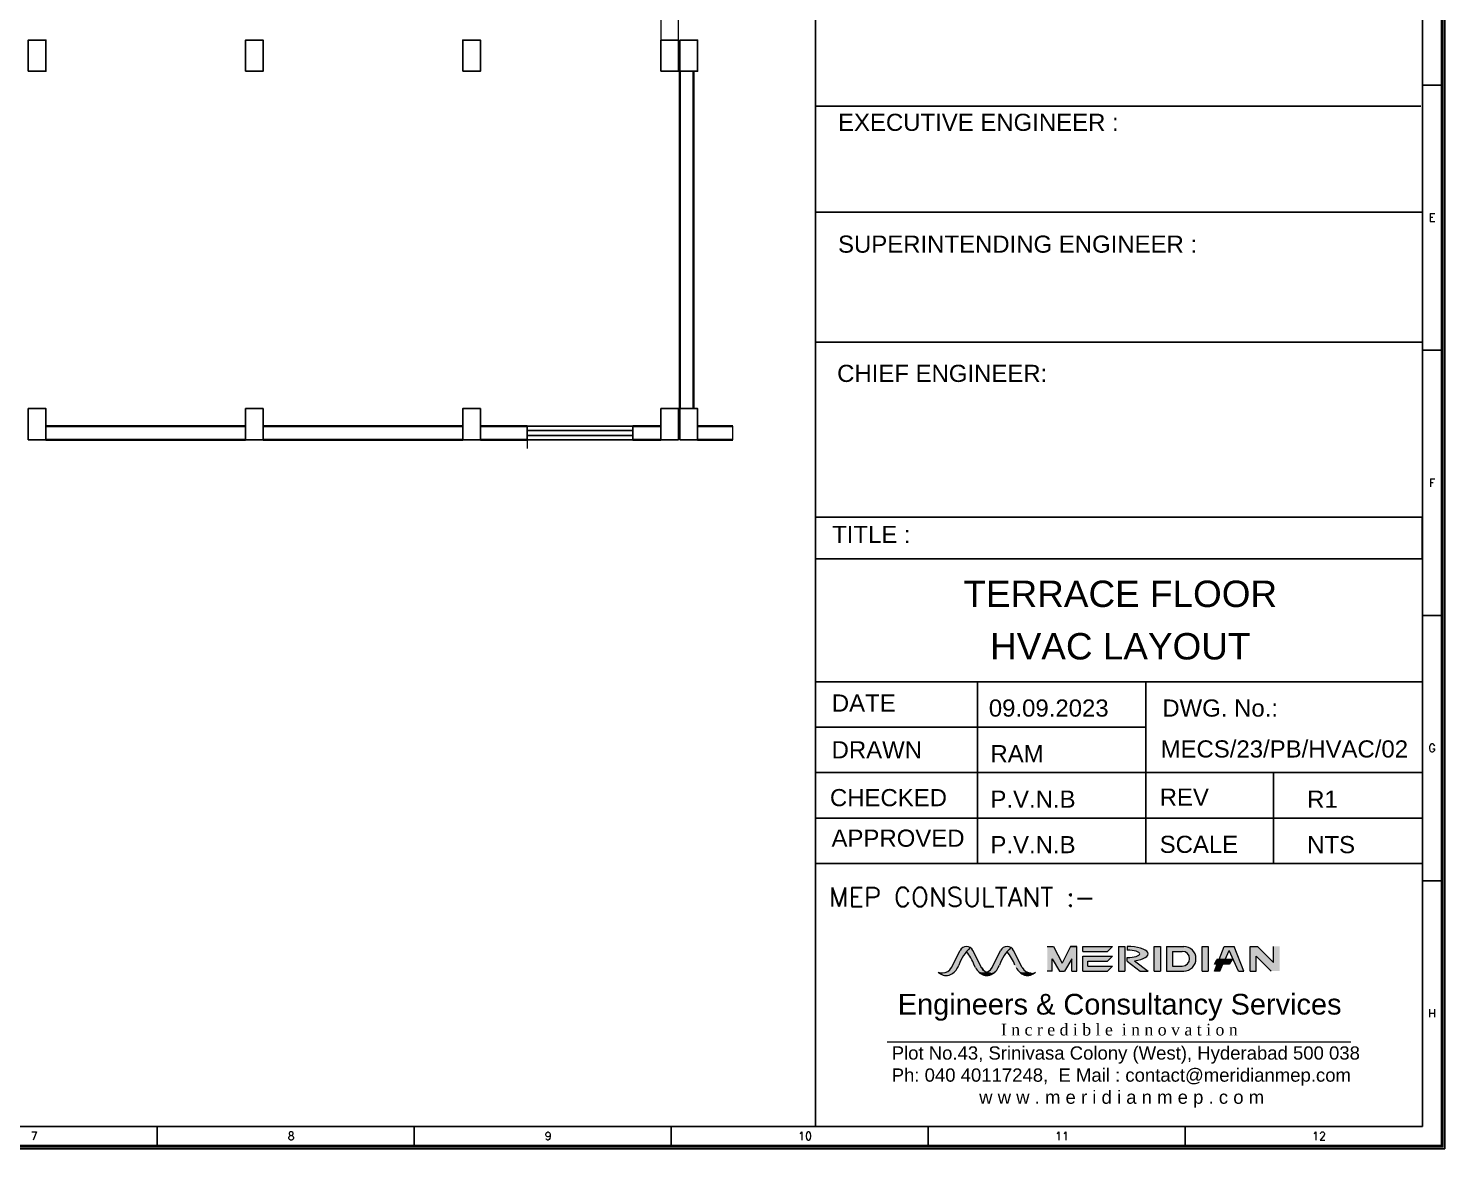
# Model space of a CAD drawing. Header units: millimetres. Extents: x 1327414 to 2124380, y -346496 to -91575.
# Drawn here: x 1408964 to 1433091, y -218163 to -199073 of the extents above; entities that cross this region are included whole.
import ezdxf
from ezdxf.enums import TextEntityAlignment as Align

# ---------------------------------------------------------------- set-up
doc = ezdxf.new("R2010")
doc.units = ezdxf.units.MM
doc.header["$LTSCALE"] = 600
doc.header["$MEASUREMENT"] = 0
doc.linetypes.add('Hidden 2mm', pattern=[3, 2, -0.9999999999999999])
for name, color, linetype, lineweight in [('AHU-N Ducting', 30, 'Continuous', 0), ('D.F', 251, 'Continuous', 5), ('FURNITURE WALL', 8, 'Continuous', 0), ('P-Wall', 8, 'Continuous', 35)]:
    doc.layers.add(name, color=color, linetype=linetype, lineweight=lineweight)
doc.layers.add('AREA', color=193, linetype='Continuous', plot=False)
for name, color, linetype in [('col', 5, 'Continuous'), ('TITLE', 7, 'Continuous'), ('wall', 1, 'Continuous'), ('Window', 4, 'Continuous')]:
    doc.layers.add(name, color=color, linetype=linetype)
doc.styles.add('ARIAL', font='')
doc.styles.add('IRFAN', font='romans.shx')
doc.styles.add('ROMANS', font='romans.shx')
doc.styles.get('ARIAL').set_extended_font_data('Arial')

# ---------------------------------------------------------------- blocks, each defined once
blk = doc.blocks.new('W1800')
at = {"layer": 'wall', "color": 7}
for p, q in [((-1.030130079016089e-07, -57.50000000000001), (-1.030130079016089e-07, 172.500000101747)), ((1800, 172.500000101747), (1800, -57.49999999999999))]:
    blk.add_line(p, q, dxfattribs=at)
at = {"layer": 'Window'}
for p, q in [((-1.030130079016089e-07, 172.500000101747), (1800, 172.500000101747)), ((-1.030130079016089e-07, 97.50000010174698), (1800, 97.50000010174698)), ((1800, 17.50000000000001), (-1.030130084937279e-07, 17.50000000000001)), ((1800, -57.49999999999999), (-1.030130079016089e-07, -57.49999999999999))]:
    blk.add_line(p, q, dxfattribs=at)
blk = doc.blocks.new('A$C66962185')
at = {"layer": 'TITLE'}
for q in [(360.7044688029871, -140930.6600881589), (2.142495829925183, -141176.0335827269)]:
    blk.add_line((360.7044688029871, -141176.0335827269), q, dxfattribs=at)
at = {"layer": 'TITLE', "color": 7}
for p, q in [((363, -141053.3468354429), (360.7044688029871, -141053.3468354429)), ((363, -141084.5924050632), (360.7044688029871, -141084.5924050632)), ((363, -141115.8379746834), (360.7044688029871, -141115.8379746834)), ((363, -141147.0835443037), (360.7044688029871, -141147.0835443037))]:
    blk.add_line(p, q, dxfattribs=at)
at = {"layer": 'TITLE', "color": 0}
for p, q in [((211.6862352637189, -141178.3291139239), (211.6862352637189, -141176.0335827269)), ((241.9489882109702, -141178.3291139239), (241.9489882109702, -141176.0335827269)), ((272.211741158233, -141178.3291139239), (272.211741158233, -141176.0335827269)), ((302.4744941054859, -141178.3291139239), (302.4744941054859, -141176.0335827269)), ((332.7372470527388, -141178.3291139239), (332.7372470527388, -141176.0335827269))]:
    blk.add_line(p, q, dxfattribs=at)
at = {"layer": 'TITLE', "color": 7, "const_width": 0.3550222037433294}
blk.add_lwpolyline([(363, -140928.3645569619), (363, -141178.3291139239), (0, -141178.3291139239), (0, -140928.3645569619)], close=True, dxfattribs=at)
at = {"layer": 'TITLE', "color": 7, "style": 'ROMANS'}
for s, p in [('E', (361.8279625197122, -141068.9448778715)), ('F', (361.8279625197122, -141100.1904474917)), ('G', (361.8279625197122, -141131.436017112)), ('H', (361.8279625197122, -141162.6815867322))]:
    blk.add_text(s, height=0.9515322989103907, dxfattribs=at).set_placement(p, align=Align.MIDDLE)
at = {"layer": 'TITLE', "color": 0, "style": 'ROMANS'}
for s, p in [('7', (197.2001258680918, -141177.1468621627)), ('8', (227.4628788153447, -141177.1468621627)), ('9', (257.7256317626059, -141177.1468621627)), ('10', (287.9883847098687, -141177.1468621627)), ('11', (318.2511376571216, -141177.1468621627)), ('12', (348.5138906043745, -141177.1468621627))]:
    blk.add_text(s, height=0.9515322989103907, dxfattribs=at).set_placement(p, align=Align.MIDDLE)
blk = doc.blocks.new('MECS')
at = {"layer": 'AHU-N Ducting', "lineweight": 0}
for color, points in [(160, [(0.5134121462452396, 0.9090535810691411, -0.2553419212210949), (0.5145768996701445, 0.912287291370199, -0.04684726477479713), (0.5216573496010881, 0.9294547023055619, -0.0266540477767965), (0.5336342063745128, 0.9523017867876555, -0.06718534236503344), (0.5556565003610188, 0.9834757225398514, -0.02764109542233903), (0.5738745622465666, 1.003062886091293), (0.5766256133007953, 1.006020680794153, 0.1721363590096927), (0.5505140324168423, 1.011612092831704, 0.2473140975325899), (0.5199152673609156, 0.990002997602848), (0.4721895616269332, 0.8959762340672447, -0.01800133279282137), (0.4702329186293511, 0.8924425501871536, -0.0319182612438929), (0.4661593275680615, 0.8865579408482758, -0.1070633264031905), (0.4578792062891825, 0.878103115775042, -0.06872213656597184), (0.4448145115283366, 0.8700396566532579, -0.1100815216467921), (0.4328884929311516, 0.8662964673627914, -0.04816773781383483), (0.4221518354338086, 0.8652597410154012, -0.2553419212163173), (0.4220358712937212, 0.8652596211915509, -0.1055217205860978), (0.4103804133107057, 0.8664834367568037, -0.05287384099970888), (0.3991274403419439, 0.8701487347559893, 0.0505486080439634), (0.4093426809361326, 0.8618595423592463, 0.1587901785350478), (0.4483361824497781, 0.8512470793146013, 0.02557253404743324), (0.4549705379184891, 0.8519151542827459, 0.05690113489080228), (0.4703863626932994, 0.8580222609840502, 0.0761280745923816), (0.4928284065502248, 0.8754018488679505, 0.05635508372328828), (0.5070302214118503, 0.8948318576810209)]), (150, [(0.5738745622465666, 1.003062886091293), (0.5556565003610187, 0.9834757225398514, -0.08871706839119002), (0.5985678696283647, 0.909053581069051), (0.606061486380822, 0.89483185768066, 0.0908047400681293), (0.6258840872999482, 0.8691652436534564, 0.09462166198594976), (0.6465687088664405, 0.8652597410154012, 0.09762620718751994), (0.6678649370783271, 0.8694578930597028, -0.1798615287096684), (0.6391234390957357, 0.8959762340672447), (0.5913977333575124, 0.9900029976114197, 0.1368225701357631), (0.5768519750966854, 1.005880687949675, 0.004232813224578386)]), (160, [(0.7385117872205167, 0.909053581069051, -0.2553419212210942), (0.7396765406437975, 0.9122872913701989, -0.04684726481615809), (0.7467569905745608, 0.9294547023055619, -0.02665404768153145), (0.7587338473479852, 0.9523017867876555, -0.06718534234561138), (0.7807561413347619, 0.9834757225398514, -0.02764109536567368), (0.7989742032197685, 1.003062886091293), (0.8017252542742679, 1.006020680794153, 0.1721363590409367), (0.7756136733902246, 1.011612092831704, 0.2473140974765855), (0.745014908334659, 0.990002997602848), (0.6972892026003155, 0.8959762340672448, -0.01800133322272931), (0.6953325596030944, 0.8924425501871536, -0.03191826041987842), (0.6912589685412633, 0.8865579408482758, -0.1070633264490754), (0.682978847262655, 0.878103115775042, -0.06872213649296112), (0.6699141525020799, 0.8700396566532579, -0.1100815216296278), (0.6579881339048046, 0.8662964673627914, -0.04816773779806645), (0.6472514764075519, 0.8652597410154012, -0.255341921221943), (0.6471355122674645, 0.8652596211915509, -0.1055217205828272), (0.6354800542840878, 0.8664834367568037, -0.05287384108011227), (0.6242270813156874, 0.8701487347559893, 0.05054860803605642), (0.6344423219093345, 0.8618595423592463, 0.1587901785338139), (0.6734358234232507, 0.8512470793146013, 0.02557253404859524), (0.6800701788916007, 0.8519151542827459, 0.05690113471568396), (0.6954860036670426, 0.8580222609840502, 0.07612807450989625), (0.717928047523968, 0.8754018488679502, 0.05635508364209714), (0.7321298623846912, 0.8948318576810209)]), (150, [(0.7989742032197685, 1.003062886091293), (0.7807561413347619, 0.9834757225398514, -0.08282162458354507), (0.824217065318585, 0.9090771159288699), (0.8311611273545652, 0.89483185768066, 0.09080474013754147), (0.8509837282734207, 0.8691652436534564, 0.09462166197700475), (0.8716683498401837, 0.8652597410154012, 0.09762620721910173), (0.892964578051529, 0.8694578930597028, -0.1798615287170576), (0.8642230800689376, 0.8959762340672447), (0.8164973743309851, 0.9900029976114196, 0.1368225702393618), (0.8019516160670905, 1.005880687950846, 0.004232813225302674)]), (1, [(1.030236444528139, 0.9438043992806316), (1.071119814834754, 0.8756654487700585), (1.098384609470751, 0.8756654487700585), (1.139267979777095, 0.9438043992806316), (1.139267979777095, 0.8756654487700585), (1.166523559981414, 0.8756654487700585), (1.166523559981414, 1.011943349791295), (1.132454084726353, 1.011943349791295), (1.085966086906956, 0.9199812081284943), (1.037050339579422, 1.011943349791295), (1.002980864324091, 1.011943349791295), (1.002980864324091, 0.8756654487700585), (1.030236444528139, 0.8756654487700585)]), (251, [(1.200593035236746, 1.011943349791295), (1.200593035236746, 0.9846877695869755), (1.336870936257982, 0.9846877695869755), (1.364126516462392, 1.011943349791295)]), (251, [(1.200593035236746, 0.9574321893827462), (1.200593035236746, 0.8756654487700585), (1.336870936257982, 0.8756654487700585), (1.364126516462392, 0.9029210289742877), (1.227848615441156, 0.9029210289742877), (1.227848615441156, 0.930176609178517), (1.336870936257982, 0.930176609178517), (1.364126516462392, 0.9574321893827462)]), (251, [(1.398195991717182, 0.8756654487700585), (1.432265466973055, 0.8756654487700585), (1.432265466973055, 1.011943349791295), (1.398195991717182, 1.011943349791295)]), (251, [(1.629868423453673, 1.011943349791295), (1.59579894819807, 1.011943349791295), (1.59579894819807, 0.8756654487700585), (1.629868423453673, 0.8756654487700585)]), (251, [(1.895610330445043, 1.011943349791295), (1.861540855189982, 1.011943349791295), (1.861540855189982, 0.8756654487700585), (1.895610330445043, 0.8756654487700585)]), (251, [(2.011446546313153, 0.99036134481426), (2.063858128663246, 0.8756654487700585), (2.093213286926021, 0.8756654487700585), (2.038702126517292, 1.011943349791295), (1.984190966108743, 1.011943349791295), (1.955601567173546, 0.9404698524534832), (1.988648066588688, 0.9404698524534832)]), (251, [(2.161352237436324, 0.9589543396937112), (2.243118978049192, 0.8756654487700585), (2.290816243406638, 0.8756654487700585), (2.290816243406638, 1.011943349791295), (2.256746768151036, 1.011943349791295), (2.256746768151036, 0.9240548263224531), (2.168166132487245, 1.011943349791295), (2.127282762180992, 1.011943349791295), (2.127282762180992, 0.8756654487700585), (2.161352237436324, 0.8756654487700585)]), (160, [(0.6891611652876872, 0.8652597410154012, -0.0976262072296877), (0.6678649370783271, 0.869457893059793, -0.09762620719819055), (0.6465687088664405, 0.8652597410154012, -0.09462166198179565), (0.6258840872999482, 0.8691652436534564, 0.08724935658190835), (0.6523345167657667, 0.8526558393570214, 0.254459848768571), (0.7121855603806347, 0.8701487347559893, -0.1060441435256518)]), (150, [(0.9142608062611598, 0.8652597410154012, -0.09762620721835909), (0.892964578051529, 0.8694578930597028, -0.09762620723901515), (0.8716683498401837, 0.8652597410154012, -0.09462166196312137), (0.85098372827315, 0.8691652436534564, 0.08724935651290076), (0.8774341577386077, 0.8526558393570214, 0.2544598487684749), (0.9372852013538366, 0.8701487347559893, -0.1060441435228862)]), (251, [(2.011446546313153, 0.9132142722493442), (2.027431130986065, 0.9404698524534832), (1.94330759580249, 0.9404698524534832), (1.929679805700646, 0.9132142722493442)]), (251, [(1.976193322036766, 0.9132142722493442), (1.944699335091728, 0.9132142722493442), (1.929679805700646, 0.8756654487700585), (1.95903496396306, 0.8756654487699682)])]:
    blk.add_hatch(color=color, dxfattribs=at).paths.add_polyline_path(points)
h = blk.add_hatch(color=251, dxfattribs=at)
edge = h.paths.add_edge_path()
edge.add_ellipse((1.445893257074899, 0.9710599794848609), major_axis=(-0.1158362158680351, 0), ratio=0.3529411764705883, start_angle=110.1798157566864, end_angle=270)
edge.add_line((1.445893257074899, 1.011943349791295), (1.445893257074899, 0.9915016646380779))
edge.add_ellipse((1.445893257074899, 0.9710599794848609), major_axis=(-0.07012065025681041, 0), ratio=0.2915216142222994, start_angle=90, end_angle=270, ccw=False)
edge.add_line((1.445893257074899, 0.9506182943317341), (1.445893257074899, 0.930176609178517))
edge.add_line((1.445893257074899, 0.930176609178517), (1.518865497210324, 0.8756654487699682))
edge.add_line((1.518865497210324, 0.8756654487700585), (1.561729472942829, 0.8756654487700585))
edge.add_line((1.561729472943099, 0.8756654487700585), (1.485852994268342, 0.9326862509446157))
h = blk.add_hatch(color=251, dxfattribs=at)
h.paths.add_polyline_path([(1.663937898709004, 0.8756654487700585), (1.759332429423987, 0.8756654487700586, 1.000000000016551), (1.759332429423987, 1.011943349791295), (1.663937898709004, 1.011943349791295)])
h.paths.add_polyline_path([(1.698007373964065, 0.9846877695869755), (1.751107687934599, 0.9846877695869753, -0.9999999999691073), (1.751107687934599, 0.9029210289742877), (1.698007373964065, 0.9029210289742877)], flags=16)
at = {"layer": 'AHU-N Ducting', "color": 160, "lineweight": 0}
for p, q in [((0.4721895616269332, 0.8959762340671544, -0.004746985392664118), (0.5199152673651564, 0.9900029976114196, -0.004746985392664118)), ((0.6972892026003155, 0.8959762340671544, -0.004746985392664118), (0.7450149083391703, 0.9900029976114196, -0.004746985392664118)), ((0.5070302214118503, 0.8948318576810209, -0.004746985392664118), (0.5134121462455102, 0.909053581069051, -0.004746985392664118)), ((0.7321298623846912, 0.8948318576810209, -0.004746985392664118), (0.7385117872186219, 0.909053581069051, -0.004746985392664118))]:
    blk.add_line(p, q, dxfattribs=at)
at = {"layer": 'AHU-N Ducting', "color": 150, "lineweight": 0}
for p, q in [((0.6391234390957357, 0.8959762340671544, -0.004746985392664118), (0.5913977333575124, 0.9900029976114196, -0.004746985392664118)), ((0.8642230800689376, 0.8959762340671544, -0.004746985392664118), (0.8164973743309851, 0.9900029976114196, -0.004746985392664118)), ((0.6060614863808219, 0.8948318576810209, -0.004746985392664118), (0.5985678696283647, 0.909053581069051, -0.004746985392664118))]:
    blk.add_line(p, q, dxfattribs=at)
at = {"layer": 'AHU-N Ducting', "color": 1, "lineweight": 0}
for p, q in [((1.002980864324091, 1.011943349791205, -0.004746985392664118), (1.037050339579422, 1.011943349791205, -0.004746985392664118)), ((1.030236444528139, 0.9438043992806316, -0.004746985392664118), (1.071119814834754, 0.8756654487700585, -0.004746985392664118)), ((1.030236444528139, 0.8756654487700585, -0.004746985392664118), (1.030236444528139, 0.9438043992806316, -0.004746985392664118)), ((1.030236444528139, 0.8756654487700585, -0.004746985392664118), (1.030236444528139, 0.9438043992806316, -0.004746985392664118)), ((1.037050339579422, 1.011943349791205, -0.004746985392664118), (1.085966086906956, 0.919981208128404, -0.004746985392664118)), ((1.132454084726353, 1.011943349791205, -0.004746985392664118), (1.085966086906956, 0.919981208128404, -0.004746985392664118)), ((1.139267979777095, 0.9438043992806316, -0.004746985392664118), (1.098384609470751, 0.8756654487700585, -0.004746985392664118)), ((1.166523559981414, 1.011943349791205, -0.004746985392664118), (1.132454084726353, 1.011943349791205, -0.004746985392664118)), ((1.134267582426063, 1.011943349791205, -0.004746985392664118), (1.161523162629841, 1.011943349791205, -0.004746985392664118)), ((1.139267979777095, 0.8756654487700585, -0.004746985392664118), (1.139267979777095, 0.9438043992806316, -0.004746985392664118)), ((1.139267979777095, 0.8756654487700585, -0.004746985392664118), (1.139267979777095, 0.9438043992806316, -0.004746985392664118)), ((1.166523559981414, 0.8756654487700585, -0.004746985392664118), (1.166523559981414, 1.011943349791205, -0.004746985392664118)), ((1.030236444528139, 0.8756654487700585, -0.004746985392664118), (1.002980864324091, 0.8756654487700585, -0.004746985392664118)), ((1.071119814834754, 0.8756654487700585, -0.004746985392664118), (1.098384609470751, 0.8756654487700585, -0.004746985392664118)), ((1.139267979777095, 0.8756654487700585, -0.004746985392664118), (1.166523559981414, 0.8756654487700585, -0.004746985392664118))]:
    blk.add_line(p, q, dxfattribs=at)
at = {"layer": 'AHU-N Ducting', "color": 251, "lineweight": 0}
for p, q in [((1.200593035236746, 1.011943349791205, -0.004746985392664118), (1.364126516462392, 1.011943349791205, -0.004746985392664118)), ((1.200593035236746, 0.9846877695869755, -0.004746985392664118), (1.200593035236746, 1.011943349791205, -0.004746985392664118)), ((1.200593035236746, 0.9846877695869755, -0.004746985392664118), (1.336870936257982, 0.9846877695869755, -0.004746985392664118)), ((1.200593035236746, 0.9574321893827462, -0.004746985392664118), (1.364126516462392, 0.9574321893827462, -0.004746985392664118)), ((1.200593035236746, 0.8756654487700585, -0.004746985392664118), (1.200593035236746, 0.9574321893827462, -0.004746985392664118)), ((1.336870936257982, 0.9846877695869755, -0.004746985392664118), (1.364126516462392, 1.011943349791205, -0.004746985392664118)), ((1.336870936257982, 0.930176609178517, -0.004746985392664118), (1.364126516462392, 0.9574321893827462, -0.004746985392664118)), ((1.398195991717182, 1.011943349791205, -0.004746985392664118), (1.432265466973055, 1.011943349791205, -0.004746985392664118)), ((1.398195991717182, 1.011943349791205, -0.004746985392664118), (1.398195991717182, 0.8756654487700585, -0.004746985392664118)), ((1.432265466973055, 1.011943349791205, -0.004746985392664118), (1.432265466973055, 0.8756654487700585, -0.004746985392664118)), ((1.445893257074899, 1.011943349791205, -0.004746985392664118), (1.445893257074899, 0.9915016646380779, -0.004746985392664118)), ((1.445893257074899, 0.930176609178517, -0.004746985392664118), (1.445893257074899, 0.9506182943317341, -0.004746985392664118)), ((1.59579894819807, 1.011943349791205, -0.004746985392664118), (1.629868423453673, 1.011943349791205, -0.004746985392664118)), ((1.59579894819807, 0.8756654487700585, -0.004746985392664118), (1.59579894819807, 1.011943349791205, -0.004746985392664118)), ((1.629868423453673, 1.011943349791205, -0.004746985392664118), (1.629868423453673, 0.8756654487700585, -0.004746985392664118)), ((1.663937898709004, 1.011943349791205, -0.004746985392664118), (1.759332429423987, 1.011943349791205, -0.004746985392664118)), ((1.663937898709004, 1.011943349791205, -0.004746985392664118), (1.663937898709004, 0.8756654487700585, -0.004746985392664118)), ((1.698007373964065, 0.9846877695869755, -0.004746985392664118), (1.751107687934599, 0.9846877695869755, -0.004746985392664118)), ((1.698007373964065, 0.9846877695869755, -0.004746985392664118), (1.698007373964065, 0.9029210289742877, -0.004746985392664118)), ((1.861540855189982, 1.011943349791205, -0.004746985392664118), (1.895610330445043, 1.011943349791205, -0.004746985392664118)), ((1.861540855189982, 0.8756654487700585, -0.004746985392664118), (1.861540855189982, 1.011943349791205, -0.004746985392664118)), ((1.895610330445043, 1.011943349791205, -0.004746985392664118), (1.895610330445043, 0.8756654487700585, -0.004746985392664118)), ((1.955601567173546, 0.9404698524534832, -0.004746985392664118), (1.984190966108743, 1.011943349791205, -0.004746985392664118)), ((1.984190966108743, 1.011943349791205, -0.004746985392664118), (2.038702126517292, 1.011943349791205, -0.004746985392664118)), ((1.988648066588688, 0.9404698524534832, -0.004746985392664118), (2.011446546313153, 0.9903613448141697, -0.004746985392664118)), ((2.063858128663246, 0.8756654487700585, -0.004746985392664118), (2.011446546313153, 0.9903613448141697, -0.004746985392664118)), ((2.093213286926021, 0.8756654487700585, -0.004746985392664118), (2.038702126517292, 1.011943349791205, -0.004746985392664118)), ((2.127282762180992, 1.011943349791205, -0.004746985392664118), (2.168166132487245, 1.011943349791205, -0.004746985392664118)), ((2.127282762180992, 0.8756654487700585, -0.004746985392664118), (2.127282762180992, 1.011943349791205, -0.004746985392664118)), ((2.243118978049192, 0.8756654487700585, -0.004746985392664118), (2.161352237436324, 0.9589543396937112, -0.004746985392664118)), ((2.161352237436324, 0.8756654487700585, -0.004746985392664118), (2.161352237436324, 0.9589543396937112, -0.004746985392664118)), ((2.168166132487245, 1.011943349791205, -0.004746985392664118), (2.256746768151036, 0.9240548263223628, -0.004746985392664118)), ((2.256746768151036, 0.9240548263223628, -0.004746985392664118), (2.256746768151036, 1.011943349791205, -0.004746985392664118)), ((1.200593035236746, 0.8756654487700585, -0.004746985392664118), (1.336870936257982, 0.8756654487700585, -0.004746985392664118)), ((1.227848615441156, 0.930176609178517, -0.004746985392664118), (1.336870936257982, 0.930176609178517, -0.004746985392664118)), ((1.227848615441156, 0.9029210289742877, -0.004746985392664118), (1.227848615441156, 0.930176609178517, -0.004746985392664118)), ((1.227848615441156, 0.9029210289742877, -0.004746985392664118), (1.364126516462392, 0.9029210289742877, -0.004746985392664118)), ((1.336870936257982, 0.8756654487700585, -0.004746985392664118), (1.364126516462392, 0.9029210289742877, -0.004746985392664118)), ((1.398195991717182, 0.8756654487700585, -0.004746985392664118), (1.432265466973055, 0.8756654487700585, -0.004746985392664118)), ((1.445893257074899, 0.930176609178517, -0.004746985392664118), (1.518865497210324, 0.8756654487700585, -0.004746985392664118)), ((1.485852994268342, 0.9326862509445254, -0.004746985392664118), (1.561729472943099, 0.8756654487700585, -0.004746985392664118)), ((1.518865497210324, 0.8756654487700585, -0.004746985392664118), (1.561729472943099, 0.8756654487700585, -0.004746985392664118)), ((1.59579894819807, 0.8756654487700585, -0.004746985392664118), (1.629868423453673, 0.8756654487700585, -0.004746985392664118)), ((1.663937898709004, 0.8756654487700585, -0.004746985392664118), (1.759332429423987, 0.8756654487700585, -0.004746985392664118)), ((1.698007373964065, 0.9029210289742877, -0.004746985392664118), (1.751107687934599, 0.9029210289742877, -0.004746985392664118)), ((1.861540855189982, 0.8756654487700585, -0.004746985392664118), (1.895610330445043, 0.8756654487700585, -0.004746985392664118)), ((1.929679805700646, 0.913214272249254, -0.004746985392664118), (1.94330759580249, 0.9404698524534832, -0.004746985392664118)), ((2.011446546313153, 0.913214272249254, -0.004746985392664118), (1.929679805700646, 0.913214272249254, -0.004746985392664118)), ((1.929679805700646, 0.8756654487700585, -0.004746985392664118), (1.944699335091728, 0.913214272249254, -0.004746985392664118)), ((1.95903496396306, 0.8756654487700585, -0.004746985392664118), (1.929679805700646, 0.8756654487700585, -0.004746985392664118)), ((2.027431130986065, 0.9404698524534832, -0.004746985392664118), (1.94330759580249, 0.9404698524534832, -0.004746985392664118)), ((1.95903496396306, 0.8756654487700585, -0.004746985392664118), (1.976193322036766, 0.913214272249254, -0.004746985392664118)), ((2.027431130986065, 0.9404698524534832, -0.004746985392664118), (2.011446546313153, 0.913214272249254, -0.004746985392664118)), ((2.063858128663246, 0.8756654487700585, -0.004746985392664118), (2.093213286926021, 0.8756654487700585, -0.004746985392664118)), ((2.127282762180992, 0.8756654487700585, -0.004746985392664118), (2.161352237436324, 0.8756654487700585, -0.004746985392664118))]:
    blk.add_line(p, q, dxfattribs=at)
at = {"layer": 'AHU-N Ducting', "color": 251, "lineweight": 0, "ltscale": 0.85}
blk.add_line((0.1165964656020151, 0.4833313661174543, -0.006142948281450891), (2.68551955399356, 0.4833313661174543, -0.006142948281450891), dxfattribs=at)
at = {"layer": 'AHU-N Ducting', "color": 160, "lineweight": 0}
for centre, radius, start, end in [((0.7417863587136924, 0.8286218616061071, -0.004746985392664118), 0.2421240227987888, 132.9373247437187, 160.5981108453346), ((0.5556565003610187, 0.9718616141967287, -0.004746985392664118), 0.04008173559447583, 90, 153.0887549731676), ((0.5556565003610187, 0.9718616141967287, -0.004746985392664118), 0.04008173559447583, 26.91124502665905, 90), ((0.9668859996868943, 0.8286218616061071, -0.004746985392664118), 0.2421240227987888, 132.9373247436885, 160.5981108453417), ((0.7807561413347619, 0.9718616141967287, -0.004746985392664118), 0.04008173559447583, 90, 153.0887549740909), ((0.7807561413347619, 0.9718616141967287, -0.004746985392664118), 0.04008173559447583, 26.9112450267741, 90), ((0.4451264544360147, 0.9163969157858594, -0.004746985392664118), 0.06522885516514892, 225.1547600332335, 282.2607170516237), ((0.4220358712937212, 0.9213740510237451, -0.004746985392664118), 0.05611442983226616, 245.9053689520779, 270.1184055559717), ((0.4221518354329064, 0.9213741708475954, -0.004746985392664118), 0.05611442983226616, 270, 333.0887549734891), ((0.4248646360879693, 0.9399832544318715, -0.004746985392664118), 0.0937541041238935, 291.3377566141106, 331.210451532663), ((0.6860544255190815, 0.9361233508373039, -0.004746985392664118), 0.09002142922125515, 207.3022954123794, 248.0018617736689), ((0.670226095409397, 0.9163969157858594, -0.004746985392664118), 0.06522885516514892, 225.1547600329532, 282.2607170509705), ((0.6471355122674645, 0.9213740510237451, -0.004746985392664118), 0.05611442983226616, 245.9053689516664, 270.1184055552347), ((0.6472514764061083, 0.9213741708475954, -0.004746985392664118), 0.05611442983226616, 270, 333.0887549734892), ((0.6661865462871954, 0.9163969157858594, -0.004746985392664118), 0.06522885516514892, 257.8079966377897, 314.8452399662061), ((0.6890452011507577, 0.9213740510237451, -0.004746985392664118), 0.05611442983226616, 245.9053689520779, 270.1184055559717), ((0.6499642770614419, 0.9399832544318715, -0.004746985392664118), 0.0937541041238935, 291.3377566141106, 331.2104515326365)]:
    blk.add_arc(centre, radius, start, end, dxfattribs=at)
at = {"layer": 'AHU-N Ducting', "color": 150, "lineweight": 0}
for centre, radius, start, end in [((0.3690451605166651, 0.8262944286522125, -0.004746985392664118), 0.2439871949649071, 19.82781570482793, 40.10717689340409), ((0.5794150909876963, 0.815966263139685, -0.004746985392664118), 0.2619115070846747, 20.82439840783155, 39.75939779118104), ((0.6464527447271652, 0.9213740510237451, -0.004746985392664118), 0.05611442983226616, 248.4970917656522, 270.1184055559715), ((0.6891611652900331, 0.9252262753390927, -0.004746985392664118), 0.0599665343237634, 206.9112450265108, 270), ((0.6891611652900331, 0.9213741708475954, -0.004746985392664118), 0.05611442983226616, 206.9112450267169, 270), ((0.6891611652900331, 0.9213741708475954, -0.004746985392664118), 0.05611442983226616, 206.9112450267169, 270), ((0.6465687088664405, 0.9213741708475954, -0.004746985392664118), 0.05611442983226616, 270, 292.3036001438938), ((0.9111540664921931, 0.9361233508373039, -0.004746985392664118), 0.09002142922125515, 207.3022954123795, 248.0018617736689), ((0.8715523857009084, 0.9213740510237451, -0.004746985392664118), 0.05611442983226616, 248.4970917649847, 270.1184055553267), ((0.9142608062634155, 0.9213741708475954, -0.004746985392664118), 0.05611442983226616, 206.9112450265108, 270), ((0.8716683498392815, 0.9213741708475954, -0.004746985392664118), 0.05611442983226616, 270, 292.3036001446803), ((0.8912861872601268, 0.9163969157858594, -0.004746985392664118), 0.06522885516514892, 257.7392829491069, 314.8452399670468), ((0.9141448421242304, 0.9213740510237451, -0.004746985392664118), 0.05611442983226616, 245.9053689520778, 270.1184055558794)]:
    blk.add_arc(centre, radius, start, end, dxfattribs=at)
at = {"layer": 'AHU-N Ducting', "color": 251, "lineweight": 0}
for centre, radius in [((1.751107687934599, 0.9438043992806316, -0.004746985392664118), 0.04088337030636534), ((1.759332429423987, 0.9438043992806316, -0.004746985392664118), 0.0681389505106089)]:
    blk.add_arc(centre, radius, 270, 90, dxfattribs=at)
for major_axis, ratio, start_param in [((-0.1158362158680351, 0), 0.3529411764705883, 1.923000554194905), ((-0.07012065025681041, 0), 0.2915216142222994, 1.570796326794897)]:
    blk.add_ellipse((1.445893257074899, 0.9710599794848609, -0.004746985392664118), major_axis=major_axis, ratio=ratio, start_param=start_param, end_param=4.71238898038469, dxfattribs=at)
at = {"layer": 'AHU-N Ducting', "color": 251, "lineweight": 0, "attachment_point": 1, "style": 'ARIAL'}
for s, insert, char_height, width in [('{\\C1;Engineers & Consultancy Services \\P}', (0.1749155116136762, 0.7493232539108021, -0.01458950216844587), 0.11475, 24.25437425909253), ('{\\C252;Plot No.43, Srinivasa Colony (West), Hyderabad 500 038\\PPh: 040 40117248,  E Mail : contact@meridianmep.com\\P                 w w w . m e r i d i a n m e p . c o m }', (0.14136276644183, 0.4583226879356062, -0.006142948281450891), 0.07344, 2.63264250269352)]:
    blk.add_mtext(s, dxfattribs=dict(at, insert=insert, char_height=char_height, width=width))
at = {"layer": 'AHU-N Ducting', "color": 251, "lineweight": 0, "ltscale": 0.85, "insert": (1.402428089641869, 0.5507002547054753, -0.005528653453305802), "char_height": 0.0651762882177883, "attachment_point": 5, "line_spacing_factor": 0.6, "style": 'ARIAL'}
blk.add_mtext('{\\FBatang|c0;\\C5;I n c r e d i b l e  i n n o v a t i o n\\P}', dxfattribs=at)

msp = doc.modelspace()

# ---------------------------------------------------------------- linework, layer by layer
at = {"ltscale": 2}
for p, q in [((1432687.835302616, -200400.5990071378), (1422372.108691536, -200400.5990071375)), ((1422372.108691535, -202207.4485041905), (1432714.061367725, -202207.4485042144)), ((1422372.108691529, -204420.4338328916), (1432714.061367719, -204420.4338329155)), ((1422372.108691524, -210208.7067323892), (1432714.061367714, -210208.7067324131)), ((1422372.108691524, -213303.0441611434), (1432714.061367714, -213303.0441611673))]:
    msp.add_line(p, q, dxfattribs=at)
for p, q in [((1425135.633252544, -213303.0441611401), (1425135.633252544, -210203.5475225848)), ((1427999.71329795, -210203.5475225881), (1427999.71329795, -213303.0441611434)), ((1427999.71329795, -210978.5935383132), (1422372.108691548, -210978.5935383132)), ((1422372.108691548, -211753.63955404), (1432714.061367721, -211753.63955404)), ((1430177.970086488, -213303.0441611434), (1430177.970086467, -211753.63955404)), ((1432714.061367721, -212528.3418575971), (1422372.108691548, -212528.3418575971))]:
    msp.add_line(p, q)
at = {"layer": 'AREA'}
for points in [[(1380494.398053643, -181916.0400007403), (1433091.102076084, -181916.0400007403), (1433091.102076084, -218162.5549147001), (1380494.398053643, -218162.5549147001)], [(1380539.398053643, -181961.0400007403), (1433046.102076084, -181961.0400007403), (1433046.102076084, -218117.5549147001), (1380539.398053643, -218117.5549147001)]]:
    msp.add_lwpolyline(points, close=True, dxfattribs=at)
at = {"layer": 'col'}
for points in [[(1408964.175546133, -199802.8394755163), (1409264.175546133, -199802.8394755163), (1409264.175546133, -199272.8394755163), (1408964.175546133, -199272.8394755163)], [(1412664.175546149, -199802.8394755159), (1412964.175546149, -199802.8394755159), (1412964.175546149, -199272.8394755159), (1412664.175546149, -199272.8394755159)], [(1416364.175546161, -199802.8394754404), (1416664.175546161, -199802.8394754404), (1416664.175546161, -199272.8394754404), (1416364.175546161, -199272.8394754404)], [(1419739.175546175, -199802.8394755154), (1420039.175546175, -199802.8394755154), (1420039.175546175, -199272.8394755154), (1419739.175546175, -199272.8394755154)], [(1420064.175546161, -199802.8394754409), (1420364.175546161, -199802.8394754409), (1420364.175546161, -199272.8394754409), (1420064.175546161, -199272.8394754409)], [(1408964.175546133, -206082.8394755163), (1409264.175546133, -206082.8394755163), (1409264.175546133, -205552.8394755163), (1408964.175546133, -205552.8394755163)], [(1412664.175546163, -206082.8394754404), (1412964.175546163, -206082.8394754404), (1412964.175546163, -205552.8394754404), (1412664.175546163, -205552.8394754404)], [(1416364.175546162, -206082.8394755159), (1416664.175546162, -206082.8394755159), (1416664.175546162, -205552.8394755159), (1416364.175546162, -205552.8394755159)], [(1419739.175546175, -206082.8394755154), (1420039.175546175, -206082.8394755154), (1420039.175546175, -205552.8394755154), (1419739.175546175, -205552.8394755154)], [(1420064.175546175, -206082.8394755154), (1420364.175546175, -206082.8394755154), (1420364.175546175, -205552.8394755154), (1420064.175546175, -205552.8394755154)]]:
    msp.add_lwpolyline(points, close=True, dxfattribs=at)
at = {"layer": 'D.F'}
for p, q in [((1417464.175546154, -206002.8394760057), (1417464.175546154, -206232.8394760057)), ((1419264.175546154, -205852.8394758763), (1419264.175546154, -206082.8394758763)), ((1420964.175546175, -206082.8394754781), (1420964.175546175, -205852.8394754781))]:
    msp.add_line(p, q, dxfattribs=at)
msp.add_lwpolyline([(1419739.175546175, -199272.8394754409), (1420039.175546175, -199272.8394754409), (1420039.175546175, -196342.8394755154), (1419739.175546175, -196342.8394755154)], close=True, dxfattribs=at)
at = {"layer": 'P-Wall', "color": 8, "linetype": 'Continuous'}
for p, q in [((1420064.175546161, -205552.8394755154), (1420064.175546161, -199802.8394754409)), ((1420294.175546161, -205552.8394755154), (1420294.175546161, -199802.8394754409)), ((1417464.175546154, -205852.8394758763), (1416664.175546128, -205852.8394758763)), ((1419739.175546175, -205852.8394758763), (1419264.175546154, -205852.8394758763)), ((1420964.175546175, -205852.8394754781), (1420364.175546175, -205852.8394754781)), ((1417464.175546154, -206082.8394758763), (1416664.175546128, -206082.8394758763)), ((1419739.175546175, -206082.8394758763), (1419264.175546154, -206082.8394758763)), ((1420964.175546175, -206082.8394754781), (1420364.175546175, -206082.8394754781))]:
    msp.add_line(p, q, dxfattribs=at)
at = {"layer": 'P-Wall', "color": 8}
for p, q in [((1412664.175546123, -205852.8394758763), (1409264.175546128, -205852.8394758763)), ((1412964.175546134, -205852.8394758763), (1416364.17554613, -205852.8394758763)), ((1412664.175546123, -206082.8394758763), (1409264.175546128, -206082.8394758763)), ((1412964.175546134, -206082.8394758763), (1416364.17554613, -206082.8394758763))]:
    msp.add_line(p, q, dxfattribs=at)
at = {"layer": 'TITLE'}
msp.add_line((1422372.108691545, -182293.0807067066), (1422372.108691534, -217785.5142080307), dxfattribs=at)
msp.add_lwpolyline([(1422372.108691537, -207403.9049106823), (1432710.298728397, -207403.9049106823), (1432710.298728397, -208113.3885406879), (1422372.108691537, -208113.3885406879)], close=True, dxfattribs=at)

# ---------------------------------------------------------------- block references
at = {"layer": 'D.F'}
msp.add_blockref('W1800', (1417464.175546154, -206025.339475927), dxfattribs=at)
at = {"layer": 'FURNITURE WALL', "linetype": 'Hidden 2mm', "xscale": 3074.176363470179, "yscale": 3074.176363470179, "zscale": 3074.176363470179}
msp.add_blockref('MECS', (1423237.030178596, -217828.2256104318, 18.88450640885521), dxfattribs=at)
at = {"layer": 'TITLE', "xscale": 144.6465675549349, "yscale": 144.6465665108379, "zscale": 144.6465669265092}
msp.add_blockref('A$C66962185', (1380539.398053643, 20202843.01715146), dxfattribs=at)

# ---------------------------------------------------------------- texts
at = {"lineweight": 9, "style": 'IRFAN'}
msp.add_text('MEP CONSULTANT :-', height=323.0518922825568, dxfattribs=at).set_placement((1422602.411053872, -214036.6420825994, 24.89409305182214))
at = {"layer": 'TITLE', "color": 7, "style": 'ARIAL'}
for s, p in [('TITLE :', (1422656.167671925, -207843.0137036457)), ('09.09.2023', (1425326.001169668, -210800.5713113355)), ('DWG. No.:', (1428281.304164182, -210800.6087758312)), ('RAM', (1425353.125338683, -211577.5856134941)), ('P.V.N.B', (1425353.125338683, -212352.6316292169)), ('REV', (1428236.26111164, -212318.5158260443)), ('R1', (1430748.909195795, -212352.6316292275)), ('P.V.N.B', (1425353.125338683, -213127.3339327743)), ('SCALE', (1428236.26111164, -213122.6284220497)), ('NTS', (1430748.909195795, -213127.3339327776))]:
    msp.add_text(s, height=291.9018363373251, dxfattribs=at).set_placement(p)
at = {"layer": 'TITLE', "style": 'ARIAL'}
for s, p in [('TERRACE FLOOR', (1427564.922644506, -208933.1740612544, -1163.083531069545)), ('HVAC LAYOUT', (1427564.922644506, -209826.8126616367, -1163.083531069545))]:
    msp.add_text(s, height=450, dxfattribs=at).set_placement(p, align=Align.CENTER)
at = {"layer": 'TITLE', "color": 7, "style": 'ARIAL'}
for s, p in [('DATE', (1423195.446580275, -210568.9590396307)), ('DRAWN ', (1423474.661912522, -211366.0310903292)), ('CHECKED', (1423615.995552118, -212180.8581015449)), ('APPROVED', (1423779.216822278, -212871.603443296))]:
    msp.add_text(s, height=291.9018363373251, dxfattribs=at).set_placement(p, align=Align.MIDDLE_CENTER)
msp.add_text('MECS/23/PB/HVAC/02', height=291.9018363373251, dxfattribs=at).set_placement((1430359.829372323, -211497.2207406409), align=Align.CENTER)
at = {"layer": 'TITLE', "color": 7, "char_height": 291.9018363373251, "attachment_point": 1, "style": 'ARIAL'}
for s, insert, width in [('EXECUTIVE ENGINEER :', (1422757.274775409, -200528.3576811263), 5373.886999532873), ('{\\fArial|b0|i0|c0|p34;SUPERINTENDING ENGINEER :}', (1422757.274775409, -202603.9464477293), 6674.738122732509), ('{\\fArial|b0|i0|c0|p34;CHIEF ENGINEER:}', (1422741.730486775, -204806.1149504922), 5373.886999532873)]:
    msp.add_mtext(s, dxfattribs=dict(at, insert=insert, width=width))

doc.saveas('drawing.dxf')
